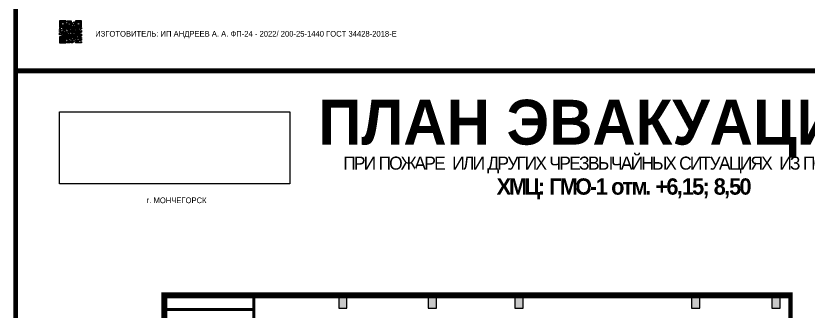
# Model space of a CAD drawing. Header units: millimetres. Extents: x 13114 to 67229, y 22859 to 38520.
# Drawn here: x 21883.5 to 22272.5, y 30384.5 to 30529.4 of the extents above; entities that cross this region are included whole.
import ezdxf

# ---------------------------------------------------------------- set-up
doc = ezdxf.new("R2010")
doc.units = ezdxf.units.MM
doc.styles.add('обычный', font='arial.ttf')
picture_1 = doc.add_image_def('image1.jpg', size_in_pixel=(337, 105))

# ---------------------------------------------------------------- blocks, each defined once
blk = doc.blocks.new('QR')
at = {"lineweight": 0}
h = blk.add_hatch(color=256, dxfattribs=at)
h.dxf.hatch_style = 1
h.paths.add_polyline_path([(9241.16, 2687.38), (9242.01, 2687.38), (9242.01, 2687.83), (9241.59, 2687.83), (9241.59, 2688.68), (9239.45, 2688.68), (9239.45, 2688.25), (9239.86, 2688.25), (9239.86, 2687.83), (9240.29, 2687.83), (9240.29, 2688.25), (9241.16, 2688.25), (9241.16, 2687.83), (9240.29, 2687.83), (9240.29, 2687.38), (9239.45, 2687.38), (9239.45, 2685.22), (9238.57, 2685.22), (9238.57, 2684.8), (9239.02, 2684.8), (9239.02, 2684.37), (9238.13, 2684.37), (9238.13, 2683.92), (9239.02, 2683.92), (9239.02, 2683.5), (9239.44, 2683.5), (9239.44, 2682.64), (9239.87, 2682.64), (9239.87, 2682.18), (9239.44, 2682.18), (9239.44, 2682.64), (9238.13, 2682.64), (9238.13, 2681.76), (9237.71, 2681.76), (9237.71, 2682.64), (9238.13, 2682.64), (9238.13, 2683.07), (9237.27, 2683.07), (9237.27, 2683.51), (9237.71, 2683.51), (9237.71, 2684.37), (9238.13, 2684.37), (9238.13, 2685.22), (9237.71, 2685.22), (9237.71, 2684.8), (9237.28, 2684.8), (9237.28, 2684.38), (9235.98, 2684.38), (9235.98, 2683.92), (9236.4, 2683.92), (9236.4, 2683.49), (9236.84, 2683.49), (9236.84, 2683.07), (9236.4, 2683.07), (9236.4, 2682.64), (9235.98, 2682.64), (9235.98, 2681.76), (9237.29, 2681.76), (9237.29, 2681.33), (9239.43, 2681.33), (9239.43, 2681.76), (9240.74, 2681.76), (9240.74, 2683.05), (9239.87, 2683.05), (9239.87, 2683.5), (9240.29, 2683.5), (9240.29, 2683.91), (9240.74, 2683.91), (9240.74, 2684.81), (9240.29, 2684.81), (9240.29, 2684.79), (9240.29, 2684.37), (9239.45, 2684.37), (9239.45, 2684.8), (9239.87, 2684.8), (9239.87, 2685.21), (9240.74, 2685.21), (9240.74, 2686.1), (9240.29, 2686.1), (9240.29, 2685.64), (9239.86, 2685.64), (9239.86, 2686.95), (9240.29, 2686.95), (9240.29, 2686.52), (9240.74, 2686.52), (9240.74, 2686.1), (9241.16, 2686.1), (9241.16, 2686.53), (9241.59, 2686.53), (9241.59, 2686.1), (9242.02, 2686.1), (9242.02, 2685.21), (9241.59, 2685.21), (9241.59, 2686.1), (9241.16, 2686.1), (9241.16, 2685.21), (9240.74, 2685.21), (9240.74, 2684.81), (9242.89, 2684.81), (9242.89, 2685.22), (9242.47, 2685.22), (9242.47, 2686.11), (9242.89, 2686.11), (9242.89, 2686.52), (9242.46, 2686.52), (9242.46, 2686.95), (9242.89, 2686.95), (9242.89, 2686.52), (9243.32, 2686.52), (9243.32, 2688.26), (9242.9, 2688.26), (9242.9, 2687.83), (9242.47, 2687.83), (9242.47, 2687.38), (9242.01, 2687.38), (9242.01, 2686.94), (9241.16, 2686.94)])
h.paths.add_polyline_path([(9239.02, 2682.18), (9239.02, 2681.76), (9238.54, 2681.76), (9238.54, 2682.18)], flags=16)
h.paths.add_polyline_path([(9237.27, 2682.65), (9237.27, 2682.19), (9236.83, 2682.19), (9236.83, 2682.65)], flags=16)
h = blk.add_hatch(color=256, dxfattribs=at)
h.dxf.hatch_style = 1
h.paths.add_polyline_path([(9238.15, 2687.83), (9236.83, 2687.83), (9236.83, 2686.52), (9238.15, 2686.52)], flags=0)
h.paths.add_polyline_path([(9239.01, 2685.65), (9239.01, 2688.68), (9235.98, 2688.68), (9235.98, 2685.65)])
h.paths.add_polyline_path([(9236.41, 2686.1), (9236.41, 2688.26), (9238.56, 2688.26), (9238.56, 2686.1)], flags=16)
h.paths.add_polyline_path([(9236.83, 2686.52), (9236.83, 2687.83), (9238.15, 2687.83), (9238.15, 2686.52)], flags=0)
h = blk.add_hatch(color=256, dxfattribs=at)
h.dxf.hatch_style = 1
h.paths.add_polyline_path([(9238.15, 2686.52), (9238.15, 2687.83), (9236.83, 2687.83), (9236.83, 2686.52)])
h.paths.add_polyline_path([(9245.91, 2686.52), (9245.91, 2687.83), (9244.59, 2687.83), (9244.59, 2686.52)], flags=0)
h.paths.add_polyline_path([(9246.77, 2685.65), (9246.77, 2688.68), (9243.74, 2688.68), (9243.74, 2685.65)])
h.paths.add_polyline_path([(9244.17, 2686.1), (9244.17, 2688.26), (9246.32, 2688.26), (9246.32, 2686.1)], flags=16)
h.paths.add_polyline_path([(9244.59, 2686.52), (9244.59, 2687.83), (9245.91, 2687.83), (9245.91, 2686.52)], flags=0)
h = blk.add_hatch(color=256, dxfattribs=at)
h.dxf.hatch_style = 1
h.paths.add_polyline_path([(9243.32, 2686.11), (9242.89, 2686.11), (9242.89, 2685.64), (9243.32, 2685.64)])
h.paths.add_polyline_path([(9239.02, 2683.07), (9239.02, 2683.5), (9238.56, 2683.5), (9238.56, 2683.07)])
h.paths.add_polyline_path([(9236.4, 2684.8), (9236.4, 2685.22), (9235.98, 2685.22), (9235.98, 2684.8)])
h.paths.add_polyline_path([(9236.4, 2683.07), (9236.4, 2683.49), (9235.98, 2683.49), (9235.98, 2683.07)])
h = blk.add_hatch(color=256, dxfattribs=at)
h.dxf.hatch_style = 1
h.paths.add_polyline_path([(9240.75, 2681.76), (9240.75, 2681.35), (9241.17, 2681.35), (9241.17, 2681.76)])
h.paths.add_polyline_path([(9241.6, 2682.18), (9241.17, 2682.18), (9241.17, 2681.76), (9241.6, 2681.76)])
h.paths.add_polyline_path([(9242.47, 2681.34), (9242.47, 2682.19), (9242.02, 2682.19), (9242.02, 2681.76), (9241.6, 2681.76), (9241.6, 2681.34)])
h.paths.add_polyline_path([(9239.87, 2678.3), (9239.44, 2678.3), (9239.44, 2677.89), (9241.17, 2677.89), (9241.17, 2678.3), (9240.28, 2678.3), (9240.28, 2678.73), (9239.87, 2678.73)])
h.paths.add_polyline_path([(9240.75, 2678.73), (9240.75, 2679.19), (9240.28, 2679.19), (9240.28, 2678.73)])
h.paths.add_polyline_path([(9241.6, 2678.73), (9241.17, 2678.73), (9241.17, 2678.3), (9241.6, 2678.3)])
h.paths.add_polyline_path([(9242.02, 2678.3), (9241.6, 2678.3), (9241.6, 2677.89), (9242.48, 2677.89), (9242.48, 2678.31), (9242.9, 2678.31), (9242.9, 2678.73), (9242.02, 2678.73)])
h.paths.add_polyline_path([(9246.36, 2684.37), (9246.36, 2684.79), (9245.93, 2684.79), (9245.93, 2684.37)])
h.paths.add_polyline_path([(9246.78, 2685.2), (9246.36, 2685.2), (9246.36, 2684.79), (9246.78, 2684.79)])
h.paths.add_polyline_path([(9245.91, 2687.83), (9244.59, 2687.83), (9244.59, 2686.52), (9245.91, 2686.52)])
h = blk.add_hatch(color=256, dxfattribs=at)
h.dxf.hatch_style = 1
h.paths.add_polyline_path([(9243.32, 2682.64), (9243.32, 2683.07), (9244.62, 2683.07), (9244.62, 2684.37), (9243.74, 2684.37), (9243.74, 2684.8), (9244.62, 2684.8), (9244.62, 2684.37), (9245.48, 2684.37), (9245.48, 2685.22), (9243.32, 2685.22), (9243.32, 2683.5), (9242.89, 2683.5), (9242.89, 2683.06), (9242.01, 2683.06), (9242.01, 2683.91), (9242.47, 2683.91), (9242.47, 2683.5), (9242.89, 2683.5), (9242.89, 2684.38), (9241.59, 2684.38), (9241.59, 2683.91), (9240.74, 2683.91), (9240.74, 2683.05), (9241.59, 2683.05), (9241.59, 2682.64), (9242.47, 2682.64), (9242.47, 2682.19), (9242.91, 2682.19), (9242.91, 2681.34), (9242.48, 2681.34), (9242.48, 2680.91), (9242.91, 2680.91), (9242.91, 2679.17), (9243.75, 2679.17), (9243.75, 2678.73), (9244.2, 2678.73), (9244.2, 2678.3), (9243.75, 2678.3), (9243.75, 2677.88), (9246.78, 2677.88), (9246.78, 2678.3), (9246.35, 2678.3), (9246.35, 2679.19), (9245.48, 2679.19), (9245.48, 2678.31), (9245.05, 2678.31), (9245.05, 2678.73), (9244.62, 2678.73), (9244.62, 2679.19), (9244.2, 2679.19), (9244.2, 2679.61), (9245.05, 2679.61), (9245.05, 2680.46), (9245.48, 2680.46), (9245.48, 2681.34), (9245.04, 2681.34), (9245.04, 2681.76), (9244.63, 2681.76), (9244.63, 2682.19), (9244.21, 2682.19), (9244.21, 2681.76), (9243.32, 2681.76), (9243.32, 2682.19), (9244.21, 2682.19), (9244.21, 2682.64)])
h.paths.add_polyline_path([(9243.75, 2683.49), (9243.75, 2683.92), (9244.21, 2683.92), (9244.21, 2683.49)], flags=16)
h.paths.add_polyline_path([(9243.32, 2681.34), (9244.63, 2681.34), (9244.63, 2680.04), (9243.32, 2680.04)], flags=16)
h.paths.add_polyline_path([(9243.76, 2680.89), (9244.18, 2680.89), (9244.18, 2680.48), (9243.76, 2680.48)], flags=0)
h = blk.add_hatch(color=256, dxfattribs=at)
h.dxf.hatch_style = 1
h.paths.add_polyline_path([(9235.98, 2680.9), (9235.98, 2677.86), (9239.02, 2677.86), (9239.02, 2680.9)])
h.paths.add_polyline_path([(9238.57, 2680.48), (9238.57, 2678.32), (9236.41, 2678.32), (9236.41, 2680.48)], flags=16)
h.paths.add_polyline_path([(9238.15, 2680.05), (9238.15, 2678.74), (9236.83, 2678.74), (9236.83, 2680.05)], flags=0)
h = blk.add_hatch(color=256, dxfattribs=at)
h.dxf.hatch_style = 1
h.paths.add_polyline_path([(9242.02, 2680.46), (9242.48, 2680.46), (9242.48, 2680.91), (9241.58, 2680.91), (9241.58, 2681.35), (9241.17, 2681.35), (9241.17, 2680.91), (9240.75, 2680.91), (9240.75, 2681.33), (9239.43, 2681.33), (9239.43, 2680.46), (9239.86, 2680.46), (9239.86, 2680.92), (9240.3, 2680.92), (9240.3, 2680.46), (9239.86, 2680.46), (9239.86, 2680.04), (9239.44, 2680.04), (9239.44, 2679.62), (9239.86, 2679.62), (9239.86, 2679.19), (9240.29, 2679.19), (9240.29, 2680.03), (9241.18, 2680.03), (9241.18, 2680.47), (9241.6, 2680.47), (9241.6, 2680.03), (9241.18, 2680.03), (9241.18, 2679.61), (9241.6, 2679.61), (9241.6, 2679.19), (9242.47, 2679.19), (9242.47, 2679.6), (9242.02, 2679.6)])
h = blk.add_hatch(color=256, dxfattribs=at)
h.dxf.hatch_style = 1
h.paths.add_polyline_path([(9244.18, 2680.48), (9244.18, 2680.89), (9243.76, 2680.89), (9243.76, 2680.48)])
h = blk.add_hatch(color=256, dxfattribs=at)
h.dxf.hatch_style = 1
h.paths.add_polyline_path([(9246.36, 2683.07), (9246.78, 2683.07), (9246.78, 2683.92), (9246.36, 2683.92), (9246.36, 2683.49), (9245.92, 2683.49), (9245.92, 2683.92), (9245.06, 2683.92), (9245.06, 2683.49), (9245.48, 2683.49), (9245.48, 2683.07), (9244.62, 2683.07), (9244.62, 2682.65), (9245.05, 2682.65), (9245.05, 2682.18), (9245.48, 2682.18), (9245.48, 2682.65), (9246.36, 2682.65)])
h.paths.add_polyline_path([(9246.78, 2682.18), (9246.36, 2682.18), (9246.36, 2681.75), (9245.92, 2681.75), (9245.92, 2682.18), (9245.48, 2682.18), (9245.48, 2681.34), (9245.48, 2681.34), (9245.94, 2681.34), (9245.94, 2680.91), (9246.36, 2680.91), (9246.36, 2681.34), (9246.78, 2681.34)])
h = blk.add_hatch(color=256, dxfattribs=at)
h.dxf.hatch_style = 1
h.paths.add_polyline_path([(9245.93, 2680.04), (9245.93, 2680.46), (9245.48, 2680.46), (9245.48, 2679.62), (9246.35, 2679.62), (9246.35, 2680.04)])
h.paths.add_polyline_path([(9246.78, 2680.04), (9246.78, 2680.46), (9246.35, 2680.46), (9246.35, 2680.04)])
h.paths.add_polyline_path([(9246.78, 2679.18), (9246.78, 2679.62), (9246.35, 2679.62), (9246.35, 2679.18)])
h = blk.add_hatch(color=256, dxfattribs=at)
h.dxf.hatch_style = 1
h.paths.add_polyline_path([(9238.15, 2680.05), (9236.83, 2680.05), (9236.83, 2678.74), (9238.15, 2678.74)])
for points in [[(9237.71, 2685.22), (9238.13, 2685.22), (9238.13, 2684.37), (9237.71, 2684.37), (9237.71, 2683.51), (9237.27, 2683.51), (9237.27, 2683.07), (9238.13, 2683.07), (9238.13, 2682.64), (9237.71, 2682.64), (9237.71, 2681.76), (9238.13, 2681.76), (9238.13, 2682.64), (9239.44, 2682.64), (9239.44, 2683.5), (9239.02, 2683.5), (9239.02, 2683.07), (9238.56, 2683.07), (9238.56, 2683.5), (9239.02, 2683.5), (9239.02, 2683.92), (9238.13, 2683.92), (9238.13, 2684.37), (9239.02, 2684.37), (9239.02, 2684.8), (9238.57, 2684.8), (9238.57, 2685.22), (9239.45, 2685.22), (9239.45, 2687.38), (9240.29, 2687.38), (9240.29, 2687.83), (9239.86, 2687.83), (9239.86, 2688.25), (9239.45, 2688.25), (9239.45, 2688.68), (9241.59, 2688.68), (9241.59, 2687.83), (9242.01, 2687.83), (9242.01, 2687.38), (9242.47, 2687.38), (9242.47, 2687.83), (9242.9, 2687.83), (9242.9, 2688.26), (9243.32, 2688.26), (9243.32, 2686.52), (9242.89, 2686.52), (9242.89, 2686.11), (9243.32, 2686.11), (9243.32, 2685.64), (9242.89, 2685.64), (9242.89, 2686.11), (9242.47, 2686.11), (9242.47, 2685.22), (9242.89, 2685.22), (9242.89, 2684.81), (9240.74, 2684.81), (9240.74, 2683.91), (9241.59, 2683.91), (9241.59, 2684.38), (9242.89, 2684.38), (9242.89, 2683.5), (9242.47, 2683.5), (9242.47, 2683.91), (9242.01, 2683.91), (9242.01, 2683.06), (9242.89, 2683.06), (9242.89, 2683.5), (9243.32, 2683.5), (9243.32, 2685.22), (9245.48, 2685.22), (9245.48, 2684.37), (9244.62, 2684.37), (9244.62, 2683.07), (9245.48, 2683.07), (9245.48, 2683.49), (9245.06, 2683.49), (9245.06, 2683.92), (9245.92, 2683.92), (9245.92, 2683.49), (9246.36, 2683.49), (9246.36, 2683.92), (9246.78, 2683.92), (9246.78, 2683.07), (9246.36, 2683.07), (9246.36, 2682.65), (9245.48, 2682.65), (9245.48, 2682.18), (9245.92, 2682.18), (9245.92, 2681.75), (9246.36, 2681.75), (9246.36, 2682.18), (9246.78, 2682.18), (9246.78, 2681.34), (9246.36, 2681.34), (9246.36, 2680.91), (9245.94, 2680.91), (9245.94, 2681.34), (9245.48, 2681.34), (9245.48, 2680.46), (9245.93, 2680.46), (9245.93, 2680.04), (9246.35, 2680.04), (9246.35, 2680.46), (9246.78, 2680.46), (9246.78, 2680.04), (9246.78, 2680.04), (9246.35, 2680.04), (9246.35, 2679.62), (9246.78, 2679.62), (9246.78, 2679.18), (9246.35, 2679.18), (9246.35, 2678.3), (9246.78, 2678.3), (9246.78, 2677.88), (9243.75, 2677.88), (9243.75, 2678.3), (9244.2, 2678.3), (9244.2, 2678.73), (9243.75, 2678.73), (9243.75, 2679.17), (9242.91, 2679.17), (9242.91, 2680.91), (9242.48, 2680.91), (9242.48, 2680.46), (9242.02, 2680.46), (9242.02, 2679.6), (9242.47, 2679.6), (9242.47, 2679.19), (9241.6, 2679.19), (9241.6, 2679.61), (9241.18, 2679.61), (9241.18, 2680.03), (9240.29, 2680.03), (9240.29, 2679.19), (9240.75, 2679.19), (9240.75, 2678.73), (9240.28, 2678.73), (9240.28, 2678.3), (9241.17, 2678.3), (9241.17, 2678.73), (9241.6, 2678.73), (9241.6, 2678.3), (9242.02, 2678.3), (9242.02, 2678.73), (9242.9, 2678.73), (9242.9, 2678.31), (9242.48, 2678.31), (9242.48, 2677.89), (9241.6, 2677.89), (9241.6, 2678.3), (9241.17, 2678.3), (9241.17, 2677.89), (9239.44, 2677.89), (9239.44, 2678.3), (9239.87, 2678.3), (9239.87, 2678.73), (9240.28, 2678.73), (9240.28, 2679.19), (9240.29, 2679.19), (9239.86, 2679.19), (9239.86, 2679.62), (9239.44, 2679.62), (9239.44, 2680.04), (9239.86, 2680.04), (9239.86, 2680.46), (9239.43, 2680.46), (9239.43, 2681.33), (9237.29, 2681.33), (9237.29, 2681.76), (9235.98, 2681.76), (9235.98, 2682.64), (9236.4, 2682.64), (9236.4, 2683.07), (9235.98, 2683.07), (9235.98, 2683.49), (9236.4, 2683.49), (9236.4, 2683.92), (9235.98, 2683.92), (9235.98, 2684.38), (9237.28, 2684.38), (9237.28, 2684.8), (9237.71, 2684.8), (9237.71, 2685.22), (9237.92, 2685.22)], [(9240.74, 2685.21), (9239.87, 2685.21), (9239.87, 2684.8), (9239.45, 2684.8), (9239.45, 2684.37), (9240.29, 2684.37), (9240.29, 2684.79), (9240.29, 2684.81), (9240.74, 2684.81), (9240.74, 2685.21), (9239.87, 2685.21)], [(9240.74, 2686.1), (9240.74, 2686.52), (9240.29, 2686.52), (9240.29, 2686.95), (9239.86, 2686.95), (9239.86, 2685.64), (9240.29, 2685.64), (9240.29, 2686.1), (9240.74, 2686.1), (9240.74, 2686.52)], [(9244.62, 2684.37), (9244.62, 2684.8), (9243.74, 2684.8), (9243.74, 2684.37), (9244.62, 2684.37)], [(9240.74, 2683.05), (9240.74, 2681.76), (9239.43, 2681.76), (9239.43, 2681.33), (9240.75, 2681.33), (9240.75, 2681.35), (9240.75, 2680.91), (9241.17, 2680.91), (9241.17, 2681.35), (9241.58, 2681.35), (9241.58, 2680.91), (9242.48, 2680.91), (9242.48, 2681.34), (9242.91, 2681.34), (9242.91, 2682.19), (9242.47, 2682.19), (9242.47, 2682.64), (9241.59, 2682.64), (9241.59, 2683.05), (9240.74, 2683.05)], [(9239.86, 2680.46), (9239.86, 2680.92), (9240.3, 2680.92), (9240.3, 2680.46), (9239.86, 2680.46)], [(9240.74, 2683.91), (9240.29, 2683.91), (9240.29, 2683.5), (9239.87, 2683.5), (9239.87, 2683.05), (9240.74, 2683.05), (9240.74, 2683.91)], [(9241.6, 2681.76), (9242.02, 2681.76), (9242.02, 2682.19), (9242.47, 2682.19), (9242.47, 2681.34), (9241.6, 2681.34), (9241.6, 2681.76)], [(9244.62, 2683.07), (9243.32, 2683.07), (9243.32, 2682.64), (9244.21, 2682.64), (9244.21, 2682.19), (9243.32, 2682.19), (9243.32, 2681.76), (9244.21, 2681.76), (9244.21, 2682.19), (9244.63, 2682.19), (9244.63, 2681.76), (9245.04, 2681.76), (9245.04, 2681.34), (9245.48, 2681.34)], [(9245.48, 2680.46), (9245.05, 2680.46), (9245.05, 2679.61), (9244.2, 2679.61), (9244.2, 2679.19), (9244.62, 2679.19), (9244.62, 2678.73), (9245.05, 2678.73), (9245.05, 2678.31), (9245.48, 2678.31), (9245.48, 2679.19), (9246.35, 2679.19), (9246.35, 2679.07)], [(9245.48, 2682.18), (9245.05, 2682.18), (9245.05, 2682.65), (9244.62, 2682.65), (9244.62, 2683.07)], [(9245.48, 2682.18), (9245.48, 2681.34)], [(9246.35, 2679.62), (9245.48, 2679.62), (9245.48, 2680.46)], [(9245.48, 2680.46), (9245.48, 2679.62), (9246.35, 2679.62), (9246.35, 2680.04), (9245.93, 2680.04), (9245.93, 2680.46), (9245.48, 2680.46), (9245.48, 2679.62)], [(9246.35, 2679.62), (9246.35, 2679.18)]]:
    blk.add_lwpolyline(points, dxfattribs=at)
for points in [[(9235.98, 2685.65), (9239.01, 2685.65), (9239.01, 2688.68), (9235.98, 2688.68)], [(9236.41, 2688.26), (9238.56, 2688.26), (9238.56, 2686.1), (9236.41, 2686.1)], [(9240.29, 2687.83), (9241.16, 2687.83), (9241.16, 2688.25), (9240.29, 2688.25)], [(9240.29, 2688.25), (9241.16, 2688.25), (9241.16, 2687.83), (9240.29, 2687.83)], [(9243.74, 2685.65), (9246.77, 2685.65), (9246.77, 2688.68), (9243.74, 2688.68)], [(9244.17, 2688.26), (9246.32, 2688.26), (9246.32, 2686.1), (9244.17, 2686.1)], [(9235.98, 2684.8), (9236.4, 2684.8), (9236.4, 2685.22), (9235.98, 2685.22)], [(9236.83, 2687.83), (9238.15, 2687.83), (9238.15, 2686.52), (9236.83, 2686.52)], [(9241.16, 2686.1), (9240.74, 2686.1), (9240.74, 2685.21), (9241.16, 2685.21)], [(9242.01, 2687.38), (9241.16, 2687.38), (9241.16, 2686.94), (9242.01, 2686.94)], [(9241.16, 2687.38), (9242.01, 2687.38), (9242.01, 2686.94), (9241.16, 2686.94)], [(9241.16, 2686.53), (9241.59, 2686.53), (9241.59, 2686.1), (9241.16, 2686.1)], [(9241.59, 2686.1), (9242.02, 2686.1), (9242.02, 2685.21), (9241.59, 2685.21)], [(9242.89, 2686.52), (9242.46, 2686.52), (9242.46, 2686.95), (9242.89, 2686.95)], [(9244.59, 2687.83), (9245.91, 2687.83), (9245.91, 2686.52), (9244.59, 2686.52)], [(9245.93, 2684.79), (9246.36, 2684.79), (9246.36, 2684.37), (9245.93, 2684.37)], [(9246.36, 2685.2), (9246.78, 2685.2), (9246.78, 2684.79), (9246.36, 2684.79)], [(9235.98, 2677.86), (9239.02, 2677.86), (9239.02, 2680.9), (9235.98, 2680.9)], [(9236.4, 2683.07), (9236.84, 2683.07), (9236.84, 2683.49), (9236.4, 2683.49)], [(9236.41, 2680.48), (9238.57, 2680.48), (9238.57, 2678.32), (9236.41, 2678.32)], [(9236.83, 2682.19), (9237.27, 2682.19), (9237.27, 2682.65), (9236.83, 2682.65)], [(9238.54, 2682.18), (9239.02, 2682.18), (9239.02, 2681.76), (9238.54, 2681.76)], [(9239.44, 2682.64), (9239.87, 2682.64), (9239.87, 2682.18), (9239.44, 2682.18)], [(9240.75, 2681.76), (9241.17, 2681.76), (9241.17, 2681.35), (9240.75, 2681.35)], [(9241.17, 2682.18), (9241.6, 2682.18), (9241.6, 2681.76), (9241.17, 2681.76)], [(9241.18, 2680.03), (9241.6, 2680.03), (9241.6, 2680.47), (9241.18, 2680.47)], [(9243.32, 2680.04), (9244.63, 2680.04), (9244.63, 2681.34), (9243.32, 2681.34)], [(9243.75, 2683.92), (9244.21, 2683.92), (9244.21, 2683.49), (9243.75, 2683.49)], [(9243.76, 2680.89), (9244.18, 2680.89), (9244.18, 2680.48), (9243.76, 2680.48)], [(9236.83, 2680.05), (9238.15, 2680.05), (9238.15, 2678.74), (9236.83, 2678.74)]]:
    blk.add_lwpolyline(points, close=True, dxfattribs=at)

msp = doc.modelspace()

# ---------------------------------------------------------------- hatches: boundary and pattern name
at = {"lineweight": 0}
h = msp.add_hatch(color=256, dxfattribs=at)
h.dxf.hatch_style = 1
h.paths.add_polyline_path([(22042.04, 30392.13), (22042.04, 30385.98), (22046.1, 30385.98), (22046.1, 30392.13)])
h = msp.add_hatch(color=256, dxfattribs=at)
h.dxf.hatch_style = 1
h.paths.add_polyline_path([(22085.98, 30392.13), (22085.98, 30385.98), (22090.04, 30385.98), (22090.04, 30392.13)])
h = msp.add_hatch(color=256, dxfattribs=at)
h.dxf.hatch_style = 1
h.paths.add_polyline_path([(22128.59, 30392.13), (22128.59, 30385.98), (22132.65, 30385.98), (22132.65, 30392.13)])
h = msp.add_hatch(color=256, dxfattribs=at)
h.dxf.hatch_style = 1
h.paths.add_polyline_path([(22215.26, 30392.13), (22215.26, 30385.98), (22219.32, 30385.98), (22219.32, 30392.13)])
h = msp.add_hatch(color=256, dxfattribs=at)
h.dxf.hatch_style = 1
h.paths.add_polyline_path([(22254.77, 30392.13), (22254.77, 30385.98), (22258.83, 30385.98), (22258.83, 30392.13)])

# ---------------------------------------------------------------- linework, layer by layer
at = {"color": 1, "lineweight": 100}
for points in [[(21883.53, 30897.37), (22483.53, 30897.37), (22483.53, 30502.37), (21883.53, 30502.37)], [(21883.53, 30502.37), (22483.53, 30502.37), (22483.53, 30107.37), (21883.53, 30107.37)]]:
    msp.add_lwpolyline(points, close=True, dxfattribs=at)
at = {"lineweight": 0}
for points, const_width in [([(22264.9, 30173.58), (21956.47, 30173.58), (21956.47, 30392.28), (22264.95, 30392.3)], 2.88), ([(22000.32, 30379.24), (22000.32, 30392.28), (21956.47, 30392.28), (21956.47, 30300.63), (22130.88, 30300.63), (22130.88, 30309.83)], 1.44), ([(22263.83, 30392.28), (22263.83, 30173.58)], 2.16), ([(21956.47, 30385.39), (22000.04, 30385.39)], 1.44)]:
    msp.add_lwpolyline(points, dxfattribs=dict(at, const_width=const_width))
for points in [[(22042.04, 30385.98), (22046.1, 30385.98), (22046.1, 30392.13), (22042.04, 30392.13)], [(22085.98, 30385.98), (22090.04, 30385.98), (22090.04, 30392.13), (22085.98, 30392.13)], [(22128.59, 30385.98), (22132.65, 30385.98), (22132.65, 30392.13), (22128.59, 30392.13)], [(22215.26, 30385.98), (22219.32, 30385.98), (22219.32, 30392.13), (22215.26, 30392.13)], [(22254.77, 30385.98), (22258.83, 30385.98), (22258.83, 30392.13), (22254.77, 30392.13)]]:
    msp.add_lwpolyline(points, close=True, dxfattribs=at)

# ---------------------------------------------------------------- block references
at = {"color": 22, "lineweight": 100, "true_color": 0xbb1e10}
msp.add_blockref('QR', (12669.04, 27838.26), dxfattribs=at)

# ---------------------------------------------------------------- texts
at = {"lineweight": 0, "style": 'обычный'}
for s, insert, char_height, width, attachment_point in [('\\pi-8.4,l8.4,t8.4;{\\fProxima Nova Rg|b0|i0|c204|p2;ИЗГОТОВИТЕЛЬ: ИП АНДРЕЕВ А. А.\\fProxima Nova Rg|b0|i0|c0|p2; \\fProxima Nova Rg|b0|i0|c204|p2;ФП-24 - 2022/ 200-25-1440 ГОСТ 34428-2018-Е\\H1.2266x; }', (21996.53, 30520.19), 2.8, 191.3484, 5), ('{\\fProxima Nova Rg|b1|i0|c204|p2;ПЛАН ЭВАКУАЦИИ}', (22032.02, 30488.22), 22, 493.8901, 1), ('\\pi-8.4,l8.4,t8.4;{\\fProxima Nova Rg|b0|i0|c204|p2;г. МОНЧЕГОРСК\\H1.1997x; }', (21962.41, 30438.88), 2.8, 126.6484, 5)]:
    msp.add_mtext(s, dxfattribs=dict(at, insert=insert, char_height=char_height, width=width, attachment_point=attachment_point))
at = {"color": 0, "lineweight": 0, "insert": (22181.72, 30460.51), "char_height": 8, "width": 449.2158, "attachment_point": 5, "style": 'обычный'}
msp.add_mtext('{\\fArial Black|b1|i0|c204|p34;\\H2x;\\T0.85;  \\fArial Narrow|b0|i0|c204|p34;\\H0.8x;\\W0.9;\\P\\fProxima Nova Rg|b0|i0|c204|p2;\\H0.5x;\\W1;\\C256;ПРИ ПОЖАРЕ  ИЛИ ДРУГИХ ЧРЕЗВЫЧАЙНЫХ СИТУАЦИЯХ  ИЗ ПОМЕЩЕНИЙ \\fProxima Nova Rg|b1|i0|c204|p2;\\H1.25x;\\PХМЦ: ГМО-1 отм. +6,15; 8,50}', dxfattribs=at)

# ---------------------------------------------------------------- pictures from other files: only their frames are drawn
at = {"color": 7, "lineweight": 0, "true_color": 0xf5f5ff}
image = msp.add_image(picture_1, insert=(21905.02, 30447), size_in_units=(113.11, 35.24), dxfattribs=at)
image.dxf.flags = 7

doc.saveas('drawing.dxf')
